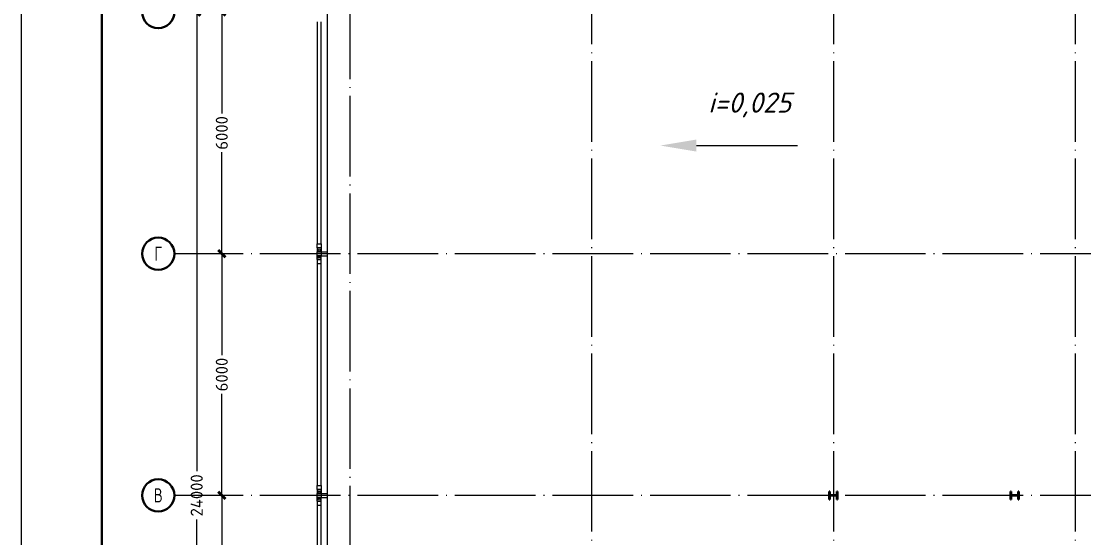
# Model space of a CAD drawing. Extents: x -965262 to 1142518, y -357520 to 71675.
# Drawn here: x -732362 to -705992, y -212404 to -199580 of the extents above; entities that cross this region are included whole.
import ezdxf

# ---------------------------------------------------------------- set-up
doc = ezdxf.new("R2010")
doc.units = 0
doc.header["$LTSCALE"] = 10
doc.linetypes.add('DOTE', pattern=[2.42, 2, -0.2, 0.02, -0.2])
doc.layers.get('0').update_dxf_attribs({"linetype": 'CONTINUOUS', "lineweight": 30})
doc.layers.get('Defpoints').update_dxf_attribs({"linetype": 'CONTINUOUS'})
doc.layers.add('DOTE', color=7, linetype='DOTE', lineweight=9)
doc.styles.add('GOST 2.304', font='isocpeur.ttf', dxfattribs={"width": 0.75, "height": 250})
doc.styles.get("Standard").update_dxf_attribs({"font": 'isocpeur.ttf', "height": 300})
doc.dimstyles.get("Standard").update_dxf_attribs({"dimscale": 100, "dimtxt": 300, "dimasz": 1.8, "dimexe": 1.8, "dimexo": 0.625, "dimgap": 0.9, "dimtad": 0, "dimdec": 0, "dimzin": 0, "dimdsep": 46, "dimtxsty": 'Standard', "dimblk": 'ARCHTICK', "dimcen": 0.9, "dimclrd": 256, "dimclre": 256, "dimclrt": 256, "dimadec": 0, "dimazin": 0, "dimtfac": 1, "dimtdec": 0, "dimtofl": 0, "dimtmove": 0, "dimatfit": 3, "dimfxl": 1, "dimtolj": 1, "dimtzin": 0, "dimlwd": 15, "dimlwe": 15, "dimarcsym": 0})

# ---------------------------------------------------------------- blocks, each defined once
blk = doc.blocks.new('_ArchTick')
at = {"color": 0, "linetype": 'ByBlock', "lineweight": 0, "const_width": 0.4}
blk.add_lwpolyline([(-0.5, -0.5), (0.5, 0.5)], dxfattribs=at)
blk = doc.blocks.new('*D171')
at = {"lineweight": 15, "transparency": 16777216}
for p, q in [((-727448, -211352), (-727565, -211352)), ((-727385, -211352), (-727385, -213872)), ((-727385, -217352), (-727385, -214832)), ((-727448, -217352), (-727565, -217352))]:
    blk.add_line(p, q, dxfattribs=at)
at = {"layer": 'Defpoints', "color": 0, "lineweight": 15, "transparency": 16777216}
for p in [(-727385, -211352), (-727385, -211352), (-727385, -217352, 1451)]:
    blk.add_point(p, dxfattribs=at)
at = {"lineweight": 15, "transparency": 16777216, "xscale": 180, "yscale": 180, "zscale": 180}
for p, rotation in [((-727385, -211352), 90), ((-727385, -217352), 270)]:
    blk.add_blockref('_ArchTick', p, dxfattribs=dict(at, rotation=rotation))
at = {"lineweight": 15, "transparency": 16777216, "insert": (-727385, -214352), "char_height": 300, "attachment_point": 5, "rotation": 90}
blk.add_mtext('\\A1;6000', dxfattribs=at)
blk = doc.blocks.new('*D172')
at = {"lineweight": 15, "transparency": 16777216}
for p, q in [((-727448, -205352), (-727565, -205352)), ((-727385, -205352), (-727385, -207872)), ((-727385, -211352), (-727385, -208832)), ((-727448, -211352), (-727565, -211352))]:
    blk.add_line(p, q, dxfattribs=at)
at = {"layer": 'Defpoints', "color": 0, "lineweight": 15, "transparency": 16777216}
for p in [(-727385, -205352), (-727385, -205352), (-727385, -211352, 1451)]:
    blk.add_point(p, dxfattribs=at)
at = {"lineweight": 15, "transparency": 16777216, "xscale": 180, "yscale": 180, "zscale": 180}
for p, rotation in [((-727385, -205352), 90), ((-727385, -211352), 270)]:
    blk.add_blockref('_ArchTick', p, dxfattribs=dict(at, rotation=rotation))
at = {"lineweight": 15, "transparency": 16777216, "insert": (-727385, -208352), "char_height": 300, "attachment_point": 5, "rotation": 90}
blk.add_mtext('\\A1;6000', dxfattribs=at)
blk = doc.blocks.new('*D173')
at = {"lineweight": 15, "transparency": 16777216}
for p, q in [((-727448, -199352), (-727565, -199352)), ((-727385, -199352), (-727385, -201872)), ((-727385, -205352), (-727385, -202832)), ((-727448, -205352), (-727565, -205352))]:
    blk.add_line(p, q, dxfattribs=at)
at = {"layer": 'Defpoints', "color": 0, "lineweight": 15, "transparency": 16777216}
for p in [(-727385, -199352), (-727385, -199352), (-727385, -205352, 1451)]:
    blk.add_point(p, dxfattribs=at)
at = {"lineweight": 15, "transparency": 16777216, "xscale": 180, "yscale": 180, "zscale": 180}
for p, rotation in [((-727385, -199352), 90), ((-727385, -205352), 270)]:
    blk.add_blockref('_ArchTick', p, dxfattribs=dict(at, rotation=rotation))
at = {"lineweight": 15, "transparency": 16777216, "insert": (-727385, -202352), "char_height": 300, "attachment_point": 5, "rotation": 90}
blk.add_mtext('\\A1;6000', dxfattribs=at)
blk = doc.blocks.new('*D176')
at = {"lineweight": 15, "transparency": 16777216}
for p, q in [((-728071, -199352), (-728188, -199352)), ((-728008, -199352), (-728008, -210752)), ((-728008, -223352), (-728008, -211952)), ((-728071, -223352), (-728188, -223352))]:
    blk.add_line(p, q, dxfattribs=at)
at = {"layer": 'Defpoints', "color": 0, "lineweight": 15, "transparency": 16777216}
for p in [(-728008, -199352), (-728008, -199352), (-728008, -223352)]:
    blk.add_point(p, dxfattribs=at)
at = {"lineweight": 15, "transparency": 16777216, "xscale": 180, "yscale": 180, "zscale": 180}
for p, rotation in [((-728008, -199352), 90), ((-728008, -223352), 270)]:
    blk.add_blockref('_ArchTick', p, dxfattribs=dict(at, rotation=rotation))
at = {"lineweight": 15, "transparency": 16777216, "insert": (-728008, -211352), "char_height": 300, "attachment_point": 5, "rotation": 90}
blk.add_mtext('\\A1;24000', dxfattribs=at)

msp = doc.modelspace()

# ---------------------------------------------------------------- linework, layer by layer
at = {"color": 86, "lineweight": 15}
msp.add_line((-724766.4, -162767.1, -3259.8), (-724766.4, -234912.1, -3259.8), dxfattribs=at)
at = {"lineweight": 15}
for p, q in [((-725017.4, -199597.1, 1668.2), (-725017.4, -205107.1, 1668.2)), ((-724917.4, -205107.1, 1668.2), (-724917.4, -199597.1, 1668.2)), ((-725017.4, -205207.1, 1668.2), (-725017.4, -205107.1, 1668.2)), ((-725017.4, -205107.1, 1668.2), (-724917.4, -205107.1, 1668.2)), ((-724917.4, -205107.1, 1668.2), (-724917.4, -205207.1, 1668.2)), ((-725017.4, -205207.1, 1668.2), (-725015.1, -205207.1, 1668.2)), ((-725017.4, -205207.1, 1668.2), (-725017.4, -205292.1, 1668.2)), ((-725017.4, -205292.1, 1668.2), (-725017.4, -205302.1, 1668.2)), ((-725017.4, -205292.1, 1668.2), (-724917.4, -205292.1, 1668.2)), ((-725017.4, -205402.1, 1668.2), (-725017.4, -205302.1, 1668.2)), ((-725017.4, -205302.1, 1668.2), (-724917.4, -205302.1, 1668.2)), ((-724917.4, -205402.1, 1668.2), (-725017.4, -205402.1, 1668.2)), ((-725017.4, -205412.1, 1668.2), (-725017.4, -205402.1, 1668.2)), ((-725017.4, -205412.1, 1668.2), (-724917.4, -205412.1, 1668.2)), ((-725017.4, -205497.1, 1668.2), (-725017.4, -205412.1, 1668.2)), ((-725015.1, -205207.1, 1668.2), (-725015.1, -205207.1, 1668.2)), ((-725015.1, -205207.1, 1668.2), (-724919.7, -205207.1, 1668.2)), ((-724919.7, -205207.1, 1668.2), (-725015.1, -205207.1, 1668.2)), ((-724996.6, -205207.1, 1668.2), (-724996.6, -205207.1, 1668.2)), ((-724996.6, -205251.1, 1668.2), (-724996.6, -205263.1, 1668.2)), ((-724987.4, -205207.1, 1668.2), (-724987.4, -205207.1, 1668.2)), ((-724987.4, -205265.8, 1668.2), (-724987.4, -205248.5, 1668.2)), ((-724987.4, -205248.5, 1668.2), (-724987.4, -205265.8, 1668.2)), ((-724917.4, -205207.1, 1668.2), (-724919.7, -205207.1, 1668.2)), ((-724919.7, -205207.1, 1668.2), (-724919.7, -205207.1, 1668.2)), ((-724917.4, -205207.1, 1668.2), (-724917.4, -205292.1, 1668.2)), ((-724917.4, -205302.1, 1668.2), (-724917.4, -205292.1, 1668.2)), ((-724917.4, -205302.1, 1668.2), (-724767.4, -205302.1, 1668.2)), ((-724917.4, -205302.1, 1668.2), (-724917.4, -205402.1, 1668.2)), ((-724917.4, -205402.1, 1668.2), (-724767.4, -205402.1, 1668.2)), ((-724917.4, -205402.1, 1668.2), (-724917.4, -205412.1, 1668.2)), ((-724917.4, -205497.1, 1668.2), (-724917.4, -205412.1, 1668.2)), ((-725017.4, -205497.1, 1668.2), (-725015.1, -205497.1, 1668.2)), ((-725017.4, -205497.1, 1668.2), (-725017.4, -205597.1, 1668.2)), ((-725017.4, -205597.1, 1668.2), (-724917.4, -205597.1, 1668.2)), ((-725017.4, -205597.1, 1668.2), (-725017.4, -211107.1, 1668.2)), ((-724919.7, -205497.1, 1668.2), (-725015.1, -205497.1, 1668.2)), ((-725015.1, -205497.1, 1668.2), (-725015.1, -205497.2, 1668.2)), ((-725015.1, -205497.2, 1668.2), (-724919.7, -205497.2, 1668.2)), ((-724996.6, -205453.1, 1668.2), (-724996.6, -205441.1, 1668.2)), ((-724996.6, -205497.1, 1668.2), (-724996.6, -205497.2, 1668.2)), ((-724987.4, -205438.5, 1668.2), (-724987.4, -205455.8, 1668.2)), ((-724987.4, -205455.8, 1668.2), (-724987.4, -205438.5, 1668.2)), ((-724987.4, -205497.1, 1668.2), (-724987.4, -205497.2, 1668.2)), ((-724917.4, -205497.1, 1668.2), (-724919.7, -205497.1, 1668.2)), ((-724919.7, -205497.1, 1668.2), (-724919.7, -205497.2, 1668.2)), ((-724917.4, -205597.1, 1668.2), (-724917.4, -205497.1, 1668.2)), ((-724917.4, -211107.1, 1668.2), (-724917.4, -205597.1, 1668.2)), ((-725017.4, -211207.1, 1668.2), (-725017.4, -211107.1, 1668.2)), ((-725017.4, -211107.1, 1668.2), (-724917.4, -211107.1, 1668.2)), ((-725017.4, -211207.1, 1668.2), (-725015.1, -211207.1, 1668.2)), ((-725017.4, -211207.1, 1668.2), (-725017.4, -211292.1, 1668.2)), ((-725015.1, -211207.1, 1668.2), (-725015.1, -211207.1, 1668.2)), ((-725015.1, -211207.1, 1668.2), (-724919.7, -211207.1, 1668.2)), ((-724919.7, -211207.1, 1668.2), (-725015.1, -211207.1, 1668.2)), ((-724996.6, -211207.1, 1668.2), (-724996.6, -211207.1, 1668.2)), ((-724987.4, -211207.1, 1668.2), (-724987.4, -211207.1, 1668.2)), ((-724917.4, -211207.1, 1668.2), (-724919.7, -211207.1, 1668.2)), ((-724919.7, -211207.1, 1668.2), (-724919.7, -211207.1, 1668.2)), ((-724917.4, -211107.1, 1668.2), (-724917.4, -211207.1, 1668.2)), ((-724917.4, -211207.1, 1668.2), (-724917.4, -211292.1, 1668.2)), ((-725017.4, -211292.1, 1668.2), (-725017.4, -211302.1, 1668.2)), ((-725017.4, -211292.1, 1668.2), (-724917.4, -211292.1, 1668.2)), ((-725017.4, -211402.1, 1668.2), (-725017.4, -211302.1, 1668.2)), ((-725017.4, -211302.1, 1668.2), (-724917.4, -211302.1, 1668.2)), ((-724917.4, -211402.1, 1668.2), (-725017.4, -211402.1, 1668.2)), ((-725017.4, -211412.1, 1668.2), (-725017.4, -211402.1, 1668.2)), ((-725017.4, -211412.1, 1668.2), (-724917.4, -211412.1, 1668.2)), ((-725017.4, -211497.1, 1668.2), (-725017.4, -211412.1, 1668.2)), ((-724996.6, -211251.1, 1668.2), (-724996.6, -211263.1, 1668.2)), ((-724996.6, -211453.1, 1668.2), (-724996.6, -211441.1, 1668.2)), ((-724987.4, -211265.8, 1668.2), (-724987.4, -211248.5, 1668.2)), ((-724987.4, -211248.5, 1668.2), (-724987.4, -211265.8, 1668.2)), ((-724987.4, -211438.5, 1668.2), (-724987.4, -211455.8, 1668.2)), ((-724987.4, -211455.8, 1668.2), (-724987.4, -211438.5, 1668.2)), ((-724917.4, -211302.1, 1668.2), (-724917.4, -211292.1, 1668.2)), ((-724917.4, -211302.1, 1668.2), (-724767.4, -211302.1, 1668.2)), ((-724917.4, -211302.1, 1668.2), (-724917.4, -211402.1, 1668.2)), ((-724917.4, -211402.1, 1668.2), (-724767.4, -211402.1, 1668.2)), ((-724917.4, -211402.1, 1668.2), (-724917.4, -211412.1, 1668.2)), ((-724917.4, -211497.1, 1668.2), (-724917.4, -211412.1, 1668.2)), ((-725017.4, -211497.1, 1668.2), (-725015.1, -211497.1, 1668.2)), ((-725017.4, -211497.1, 1668.2), (-725017.4, -211597.1, 1668.2)), ((-725017.4, -211597.1, 1668.2), (-724917.4, -211597.1, 1668.2)), ((-725017.4, -211597.1, 1668.2), (-725017.4, -217107.1, 1668.2)), ((-724919.7, -211497.1, 1668.2), (-725015.1, -211497.1, 1668.2)), ((-725015.1, -211497.1, 1668.2), (-725015.1, -211497.2, 1668.2)), ((-725015.1, -211497.2, 1668.2), (-724919.7, -211497.2, 1668.2)), ((-724996.6, -211497.1, 1668.2), (-724996.6, -211497.2, 1668.2)), ((-724987.4, -211497.1, 1668.2), (-724987.4, -211497.2, 1668.2)), ((-724917.4, -211497.1, 1668.2), (-724919.7, -211497.1, 1668.2)), ((-724919.7, -211497.1, 1668.2), (-724919.7, -211497.2, 1668.2)), ((-724917.4, -211597.1, 1668.2), (-724917.4, -211497.1, 1668.2)), ((-724917.4, -217107.1, 1668.2), (-724917.4, -211597.1, 1668.2))]:
    msp.add_line(p, q, dxfattribs=at)
at = {"lineweight": 15, "ltscale": 100}
msp.add_line((-715604.5, -202666.7, -3259.8), (-713096.8, -202666.7, -3259.8), dxfattribs=at)
at = {"lineweight": 30}
for p, q in [((-712307.4, -211252.1, -3259.8), (-712307.4, -211452.1, -3259.8)), ((-712295.4, -211252.1, -3259.8), (-712307.4, -211252.1, -3259.8)), ((-712307.4, -211452.1, -3259.8), (-712295.4, -211452.1, -3259.8)), ((-712295.4, -211348.1, -3259.8), (-712295.4, -211252.1, -3259.8)), ((-712119.4, -211348.1, -3259.8), (-712295.4, -211348.1, -3259.8)), ((-712295.4, -211356.1, -3259.8), (-712119.4, -211356.1, -3259.8)), ((-712295.4, -211452.1, -3259.8), (-712295.4, -211356.1, -3259.8)), ((-712119.4, -211252.1, -3259.8), (-712119.4, -211348.1, -3259.8)), ((-712107.4, -211252.1, -3259.8), (-712119.4, -211252.1, -3259.8)), ((-712119.4, -211356.1, -3259.8), (-712119.4, -211452.1, -3259.8)), ((-712119.4, -211452.1, -3259.8), (-712107.4, -211452.1, -3259.8)), ((-712107.4, -211452.1, -3259.8), (-712107.4, -211252.1, -3259.8)), ((-707807.4, -211252.1, -3259.8), (-707807.4, -211452.1, -3259.8)), ((-707795.4, -211252.1, -3259.8), (-707807.4, -211252.1, -3259.8)), ((-707807.4, -211452.1, -3259.8), (-707795.4, -211452.1, -3259.8)), ((-707795.4, -211348.1, -3259.8), (-707795.4, -211252.1, -3259.8)), ((-707619.4, -211348.1, -3259.8), (-707795.4, -211348.1, -3259.8)), ((-707795.4, -211356.1, -3259.8), (-707619.4, -211356.1, -3259.8)), ((-707795.4, -211452.1, -3259.8), (-707795.4, -211356.1, -3259.8)), ((-707619.4, -211252.1, -3259.8), (-707619.4, -211348.1, -3259.8)), ((-707607.4, -211252.1, -3259.8), (-707619.4, -211252.1, -3259.8)), ((-707619.4, -211356.1, -3259.8), (-707619.4, -211452.1, -3259.8)), ((-707619.4, -211452.1, -3259.8), (-707607.4, -211452.1, -3259.8)), ((-707607.4, -211452.1, -3259.8), (-707607.4, -211252.1, -3259.8))]:
    msp.add_line(p, q, dxfattribs=at)
at = {"lineweight": 15, "elevation": -1808.5}
msp.add_lwpolyline([(-613462.4, -240087.8), (-613462.4, -155987.8), (-732362.4, -155987.8), (-732362.4, -240087.8)], close=True, dxfattribs=at)
at = {"elevation": -1808.5}
msp.add_lwpolyline([(-613962.4, -239587.8), (-613962.4, -156487.8), (-730362.4, -156487.8), (-730362.4, -239587.8)], close=True, dxfattribs=at)
at = {"lineweight": 15}
for centre in [(-724989.9, -205257.1, 1668.2), (-724944.9, -205257.1, 1668.2), (-724989.9, -205447.1, 1668.2), (-724944.9, -205447.1, 1668.2), (-724989.9, -211257.1, 1668.2), (-724989.9, -211447.1, 1668.2), (-724944.9, -211257.1, 1668.2), (-724944.9, -211447.1, 1668.2)]:
    msp.add_circle(centre, 9, dxfattribs=at)
at = {"lineweight": 15, "ltscale": 100}
msp.add_solid([(-715604.5, -202516.7, -3259.8), (-715604.5, -202816.7, -3259.8), (-716504.5, -202666.7, -3259.8)], dxfattribs=at)
at = {"layer": 'DOTE', "ltscale": 100, "extrusion": (0, -1, 0)}
for p, q in [((-718207.4, -161852.1, -4711.1), (-718207.4, -237887.4, -4711.1)), ((-712207.4, -161852.1, -4711.1), (-712207.4, -237887.4, -4711.1)), ((-706207.4, -161852.1, -4711.1), (-706207.4, -237887.4, -4711.1)), ((-724207.4, -162715.3, -4711.1), (-724207.4, -237887.4, -4711.1))]:
    msp.add_line(p, q, dxfattribs=at)
at = {"layer": 'DOTE', "ltscale": 100}
for p, q in [((-656677.4, -205352.1, -4711.1), (-728562.7, -205352.1, -4711.1)), ((-656677.4, -211352.1, -4711.1), (-728562.7, -211352.1, -4711.1))]:
    msp.add_line(p, q, dxfattribs=at)
at = {"layer": 'DOTE', "linetype": 'Continuous', "lineweight": 30}
for centre in [(-728962.7, -199352.1, -4711.1), (-728962.7, -205352.1, -4711.1), (-728962.7, -211352.1, -4711.1)]:
    msp.add_circle(centre, 400, dxfattribs=at)

# ---------------------------------------------------------------- texts
at = {"ltscale": 25, "insert": (-714282.5, -201658.5, -3259.8), "char_height": 500, "width": 3314.944, "attachment_point": 5, "style": 'GOST 2.304'}
msp.add_mtext('{\\fISOCPEUR|b0|i1|c204|p34;\\W1;i=0,025}', dxfattribs=at)
at = {"layer": 'DOTE', "linetype": 'Continuous', "lineweight": 30, "ltscale": 100, "char_height": 350, "width": 800, "attachment_point": 5, "style": 'GOST 2.304'}
for s, insert in [('Г', (-728962.7, -205352.1, -4711.1)), ('В', (-728962.7, -211352.1, -4711.1))]:
    msp.add_mtext(s, dxfattribs=dict(at, insert=insert))

# ---------------------------------------------------------------- dimensions: what is measured, and where the dimension line sits
at = {"lineweight": 15}
for base, p1, p2, picture, middle in [((-728008.2, -199352.1, -3259.8), (-728008.2, -223352.1, -3259.8), (-728008.2, -199352.1, -3259.8), '*D176', (-728008.2, -211352.1, -3259.8)), ((-727385.4, -199352.1, -4711.1), (-727385.4, -205352.1, -3259.8), (-727385.4, -199352.1, -4711.1), '*D173', (-727385.4, -202352.1, -4711.1)), ((-727385.4, -205352.1, -4711.1), (-727385.4, -211352.1, -3259.8), (-727385.4, -205352.1, -4711.1), '*D172', (-727385.4, -208352.1, -4711.1)), ((-727385.4, -211352.1, -4711.1), (-727385.4, -217352.1, -3259.8), (-727385.4, -211352.1, -4711.1), '*D171', (-727385.4, -214352.1, -4711.1))]:
    dim = msp.add_linear_dim(base=base, p1=p1, p2=p2, angle=90, dimstyle='Standard', dxfattribs=at)
    dim.commit()
    dim.dimension.update_dxf_attribs({"geometry": picture, "text_midpoint": middle})

doc.saveas('drawing.dxf')
